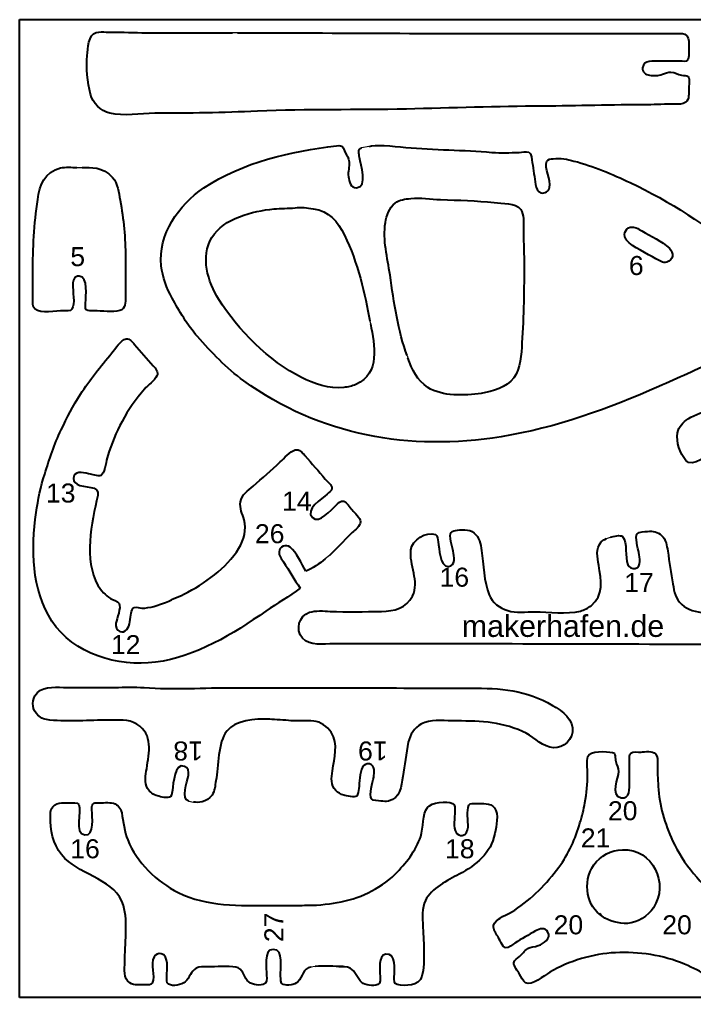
# Model space of a CAD drawing. Extents: x 3 to 227, y 114 to 294.
# Drawn here: x 2.9 to 127.2, y 113.6 to 293.6 of the extents above; entities that cross this region are included whole.
import ezdxf
from ezdxf.enums import TextEntityAlignment as Align

# ---------------------------------------------------------------- set-up
doc = ezdxf.new("R2010")
doc.units = 0
doc.layers.add('Brücken', color=5, linetype='Continuous', lineweight=15, true_color=0x0000ff)
doc.layers.add('Text', color=1, linetype='Continuous', lineweight=5, true_color=0xff0000)
doc.layers.add('Cut', color=7, linetype='Continuous', true_color=0xffffff)
doc.styles.add('textstyle0', font='')
doc.styles.add('textstyle1', font='')
doc.styles.add('textstyle10', font='')
doc.styles.add('textstyle11', font='')
doc.styles.add('textstyle12', font='')
doc.styles.add('textstyle13', font='')
doc.styles.add('textstyle14', font='')
doc.styles.add('textstyle16', font='')
doc.styles.add('textstyle2', font='')
doc.styles.add('textstyle20', font='')
doc.styles.add('textstyle21', font='')
doc.styles.add('textstyle22', font='')
doc.styles.add('textstyle25', font='')
doc.styles.add('textstyle4', font='')
doc.styles.add('textstyle5', font='')
doc.styles.add('textstyle7', font='')
doc.styles.add('textstyle8', font='')
doc.styles.add('textstyle9', font='')
doc.styles.get('textstyle0').set_extended_font_data('Arial')
doc.styles.get('textstyle1').set_extended_font_data('Arial')
doc.styles.get('textstyle10').set_extended_font_data('Arial')
doc.styles.get('textstyle11').set_extended_font_data('Arial')
doc.styles.get('textstyle12').set_extended_font_data('Arial')
doc.styles.get('textstyle13').set_extended_font_data('Arial')
doc.styles.get('textstyle14').set_extended_font_data('Arial')
doc.styles.get('textstyle16').set_extended_font_data('Arial')
doc.styles.get('textstyle2').set_extended_font_data('Arial')
doc.styles.get('textstyle20').set_extended_font_data('Arial')
doc.styles.get('textstyle21').set_extended_font_data('Arial')
doc.styles.get('textstyle22').set_extended_font_data('Arial')
doc.styles.get('textstyle25').set_extended_font_data('Arial')
doc.styles.get('textstyle4').set_extended_font_data('Arial')
doc.styles.get('textstyle5').set_extended_font_data('Arial')
doc.styles.get('textstyle7').set_extended_font_data('Arial')
doc.styles.get('textstyle8').set_extended_font_data('Arial')
doc.styles.get('textstyle9').set_extended_font_data('Arial')

msp = doc.modelspace()

# ---------------------------------------------------------------- linework, layer by layer
at = {"layer": 'Brücken'}
for p, q in [((43.057812, 291.210789), (42.140411, 291.223747)), ((67.335629, 270.307695), (65.909572, 270.048123)), ((13.521689, 266.412097), (14.5, 266.4)), ((67.438301, 238.157974), (67.55738, 237.662103)), ((74.3, 231.8), (74.427974, 231.360733)), ((111, 198.1), (111.71804, 198.369017)), ((60, 195), (59.206621, 194.37773)), ((34.133096, 149.76334), (35, 149.6)), ((57.4, 119.3), (56.581048, 119.23176))]:
    msp.add_line(p, q, dxfattribs=at)
at = {"layer": 'Cut'}
for p, q in [((2.947594, 293.647602), (226.663182, 293.647602)), ((2.947594, 113.630175), (2.947594, 293.647602)), ((226.663182, 113.630175), (2.947594, 113.630175))]:
    msp.add_line(p, q, dxfattribs=at)
for points in [[(119.33219, 291.092468), (124.05822, 291.092468)], [(124.58333, 285.972605), (120.77626, 285.972605)], [(22.44863, 249.871001), (22.44863, 242.519403)], [(5.38242, 242.125563), (5.38242, 246.982868)], [(6.30137, 240.156395), (6.432648, 240.025116)], [(76.141553, 178.71806), (60.781963, 178.71806)], [(115.26247, 153.25004), (115.26247, 157.31967)], [(49.22945, 130.53877), (53.561642, 130.53877)], [(91.107306, 128.04446), (91.369863, 128.17574)], [(109.74886, 129.09473), (110.01142, 128.83218)]]:
    msp.add_lwpolyline(points, dxfattribs=at)
for points in [[(15.397003, 287.022831), (15.54351, 288.268074), (15.583682, 290.949189), (17.066735, 291.274497)], [(17.066735, 291.274497), (17.677705, 291.408519), (18.293402, 291.354997), (18.90411, 291.355023)], [(18.90411, 291.355023), (21.088716, 291.355154), (23.278573, 291.273197), (25.468037, 291.230846)], [(25.468037, 291.230846), (31.003134, 291.123749), (36.576958, 291.223747), (42.140411, 291.223747)], [(43.057812, 291.210789), (61.391752, 291.223747), (80.703744, 291.008581), (99.902968, 291.09256)], [(99.902968, 291.09256), (106.37041, 291.12085), (112.8515, 291.092468), (119.33219, 291.092468)], [(124.05822, 291.092468), (124.66236, 291.092468), (125.39595, 291.199591), (125.80383, 290.679177)], [(125.80383, 290.679177), (126.25687, 290.101066), (126.15986, 289.29558), (126.15868, 288.598176)], [(126.15868, 288.598176), (126.15776, 288.044062), (126.28536, 286.579532), (125.92474, 286.183097)], [(16.003248, 279.933791), (15.48286, 282.002084), (15.147443, 284.900609), (15.397003, 287.022831)], [(120.77626, 285.972605), (119.70962, 285.972605), (117.83864, 286.270214), (117.66128, 284.791098)], [(117.66128, 284.791098), (117.57388, 284.061584), (118.21029, 283.458884), (118.93836, 283.395476)], [(125.92474, 286.183097), (125.63146, 285.860664), (124.98439, 285.972631), (124.58333, 285.972605)], [(118.93836, 283.395476), (119.76686, 283.323276), (120.541, 283.277851), (121.30137, 283.574278)], [(121.30137, 283.574278), (121.81729, 283.775396), (122.31917, 283.987792), (122.87671, 283.968783)], [(122.87671, 283.968783), (123.6678, 283.941833), (124.07607, 283.52938), (124.84589, 283.383005)], [(124.84589, 283.383005), (125.23999, 283.308045), (125.77232, 283.454025), (126.02372, 283.136595)], [(126.02372, 283.136595), (126.41401, 282.643775), (126.15868, 281.48708), (126.15868, 280.852742)], [(126.15868, 280.852742), (126.15868, 280.050105), (126.28024, 278.980054), (125.61466, 278.415425)], [(19.560502, 276.422092), (17.876067, 276.853996), (16.425046, 278.257101), (16.003248, 279.933791)], [(99.246575, 277.701926), (90.927454, 277.661886), (82.512369, 277.370317), (74.172374, 277.178913)], [(118.54452, 277.964615), (112.07984, 277.964615), (105.69275, 277.733039), (99.246575, 277.701926)], [(123.53311, 278.095893), (121.86377, 278.095893), (120.20808, 277.964615), (118.54452, 277.964615)], [(125.61466, 278.415425), (125.06106, 277.94571), (124.21746, 278.095893), (123.53311, 278.095893)], [(27.83105, 276.389272), (25.22399, 276.389272), (22.0779, 275.776464), (19.560502, 276.422092)], [(46.73516, 276.777988), (40.441404, 276.502303), (34.123231, 276.389272), (27.83105, 276.389272)], [(74.172374, 277.178913), (65.038933, 276.969129), (55.896826, 277.179175), (46.73516, 276.777988)], [(36.889269, 262.648215), (44.123767, 267.501451), (52.784869, 269.307581), (61.307078, 270.426074)], [(61.307078, 270.426074), (62.556981, 270.590041), (62.430297, 270.067158), (62.921935, 269.168951)], [(65.543699, 268.250001), (65.452989, 268.865697), (65.163516, 269.823243), (65.909572, 270.048123)], [(67.335629, 270.307695), (68.153516, 270.724601), (71.66863, 270.336017), (74.041096, 270.110213)], [(74.041096, 270.110213), (79.313636, 269.608335), (84.65234, 269.693141), (89.925799, 269.191263)], [(62.921935, 269.168951), (63.226239, 268.612986), (63.541963, 268.111502), (63.630051, 267.46233)], [(64.982877, 262.674996), (67.120748, 262.817695), (65.727751, 267.000492), (65.543699, 268.250001)], [(89.925799, 269.191263), (91.586998, 269.033072), (93.257517, 269.161073), (94.914384, 269.169073)], [(94.914384, 269.169073), (95.463259, 269.171673), (96.218373, 269.440294), (96.722352, 269.220533)], [(96.722352, 269.220533), (97.251535, 268.989614), (97.265057, 267.846835), (97.35157, 267.331041)], [(10.502283, 266.333597), (11.439874, 266.558608), (12.553707, 266.412097), (13.521689, 266.412097)], [(14.5, 266.4), (15.992352, 266.412097), (18.293927, 266.624768), (20.058048, 264.574066)], [(63.630051, 267.46233), (63.75621, 266.533403), (63.336119, 265.658957), (63.484989, 264.705481)], [(97.35157, 267.331041), (97.578025, 265.981367), (97.725713, 264.607931), (97.966741, 263.261407)], [(100.54453, 262.736818), (100.81719, 264.059974), (99.541821, 266.387149), (99.993944, 267.553821)], [(99.993944, 267.553821), (100.15358, 267.965773), (100.82625, 267.96748), (101.21575, 268.02301)], [(101.21575, 268.02301), (102.46027, 268.200368), (103.83778, 267.921401), (105.02283, 267.608827)], [(105.02283, 267.608827), (108.56512, 266.674255), (112.09244, 265.18595), (115.39384, 263.626492)], [(6.284146, 260.504557), (6.673873, 263.207976), (7.552822, 265.625602), (10.502283, 266.333587)], [(63.484989, 264.705481), (63.616005, 263.866348), (63.884075, 262.601611), (64.982877, 262.674996)], [(20.058048, 264.574066), (21.085434, 263.379825), (21.197283, 261.877605), (21.478613, 260.373284)], [(97.966741, 263.261407), (98.08371, 262.607377), (98.263824, 261.964112), (98.985987, 261.754198)], [(115.39384, 263.626492), (122.63674, 260.205374), (129.53043, 255.691361), (135.74201, 250.495094)], [(29.035006, 248.295664), (28.450816, 254.137427), (32.200525, 259.502912), (36.889269, 262.648215)], [(98.985987, 261.754198), (99.652489, 261.560299), (100.39644, 262.017411), (100.54453, 262.736818)], [(5.38242, 246.982868), (5.38242, 251.575254), (5.628554, 255.956938), (6.284146, 260.504557)], [(21.478613, 260.373284), (22.12516, 256.916851), (22.44863, 253.383752), (22.44863, 249.871001)], [(70.311341, 256.303654), (70.522306, 257.603443), (71.010925, 259.017182), (72.083733, 259.857627)], [(72.083733, 259.857627), (72.939406, 260.527804), (73.922814, 260.574802), (74.960046, 260.711462)], [(74.960046, 260.711462), (76.745959, 260.946582), (78.680479, 260.588323), (80.473744, 260.509687)], [(80.473744, 260.509687), (83.774481, 260.36515), (87.034783, 260.334824), (90.319635, 259.941908)], [(90.319635, 259.941908), (91.786804, 259.76652), (94.296718, 260.007288), (95.21593, 258.664699)], [(38.375736, 253.546805), (40.524766, 257.097364), (45.878961, 258.40503), (49.754566, 258.775629)], [(49.754566, 258.775629), (51.030987, 258.897718), (52.438818, 258.854529), (53.692922, 259.004316)], [(53.692922, 259.004316), (54.709937, 259.125749), (55.951832, 258.980946), (56.974886, 258.833523)], [(56.974886, 258.833523), (59.955828, 258.40398), (61.510428, 256.531029), (62.783174, 253.940641)], [(95.21593, 258.664699), (95.873898, 257.703609), (95.702055, 256.372051), (95.702055, 255.253426)], [(71.152968, 246.589043), (70.696775, 249.843438), (69.775068, 252.997273), (70.311341, 256.303654)], [(62.783174, 253.940641), (65.224561, 248.971486), (66.544304, 243.078261), (67.438301, 238.157974)], [(95.702055, 255.253426), (95.702055, 253.198129), (95.833333, 251.14559), (95.833333, 249.083335)], [(114.68139, 253.061601), (114.00675, 253.861087), (114.38312, 255.171247), (115.39397, 255.418576)], [(115.39397, 255.418576), (116.14383, 255.601972), (116.887, 255.09248), (117.49429, 254.728313)], [(117.49429, 254.728313), (119.10757, 253.760921), (121.24348, 252.850636), (122.59998, 251.55006)], [(39.639555, 242.125573), (37.598042, 245.387319), (36.201764, 249.955024), (38.375736, 253.546805)], [(120.11986, 249.628536), (118.52614, 250.556019), (115.86276, 251.661253), (114.68139, 253.061601)], [(122.59998, 251.55006), (123.45119, 250.733901), (123.3396, 249.322263), (122.08852, 248.959934)], [(95.833333, 249.083335), (95.833333, 244.112473), (95.798673, 239.074134), (95.451182, 234.117582)], [(122.08852, 248.959934), (121.37449, 248.753171), (120.7051, 249.287868), (120.11986, 249.628536)], [(31.0223, 242.38813), (30.058978, 244.170236), (29.238487, 246.26019), (29.035006, 248.295664)], [(12.73453, 244.882412), (12.7184, 243.726111), (13.22093, 241.261356), (12.59909, 240.32941)], [(13.915394, 246.413513), (13.02543, 246.476653), (12.744442, 245.593416), (12.73453, 244.882412)], [(15.097032, 241.46917), (15.096901, 242.665774), (15.699075, 246.286961), (13.915394, 246.413513)], [(74.3, 231.8), (72.699035, 236.09188), (71.85137, 241.606629), (71.152968, 246.589043)], [(5.80624, 240.337943), (5.318199, 240.786259), (5.382459, 241.501202), (5.38242, 242.125563)], [(15.231986, 240.235546), (14.998836, 240.529872), (15.097032, 241.087937), (15.097032, 241.46917)], [(22.44863, 242.519403), (22.448236, 241.599403), (22.46898, 240.376413), (21.398271, 240.082086)], [(35.714326, 235.299089), (33.856604, 237.414774), (32.340599, 239.949106), (31.0223, 242.38813)], [(54.874429, 227.761994), (48.890885, 230.758033), (43.15992, 236.501075), (39.639555, 242.125573)], [(11.027397, 240.025106), (9.760507, 240.025106), (6.746942, 239.473999), (5.80624, 240.337943)], [(12.59909, 240.32941), (12.323458, 239.916276), (11.503833, 240.025106), (11.027397, 240.025106)], [(16.672374, 240.025106), (16.24585, 240.025106), (15.50347, 239.892646), (15.231986, 240.235546)], [(21.398271, 240.082086), (20.073276, 239.717657), (18.08165, 240.025106), (16.672374, 240.025106)], [(67.55738, 237.662103), (68.314463, 233.614523), (69.411164, 228.556361), (64.851598, 226.476121)], [(19.928607, 232.279683), (20.536952, 233.027576), (21.592825, 234.671184), (22.579777, 234.857731)], [(22.579777, 234.857731), (23.255337, 234.985465), (23.72899, 234.30833), (24.119675, 233.854894)], [(44.240868, 227.149449), (41.008527, 229.496972), (38.334121, 232.315653), (35.714326, 235.299089)], [(95.451182, 234.117582), (95.3073, 232.064123), (95.257546, 229.357948), (93.944235, 227.684934)], [(14.155896, 224.665528), (15.912403, 227.337308), (17.912563, 229.801538), (19.928607, 232.279683)], [(24.119675, 233.854894), (25.25589, 232.536332), (26.396963, 231.223678), (27.546176, 229.916669)], [(78.110731, 225.938929), (76.15363, 227.199597), (75.193984, 229.264346), (74.427974, 231.360733)], [(131.14726, 230.934462), (127.71446, 229.216944), (124.15169, 227.640552), (120.64498, 226.091203)], [(27.546176, 229.916669), (27.980051, 229.423324), (28.572774, 228.755117), (28.22738, 228.07877)], [(28.22738, 228.07877), (27.747951, 227.140128), (26.628933, 226.390921), (25.937882, 225.584477)], [(91.63242, 216.846306), (74.758402, 214.13607), (58.199189, 217.011858), (44.240868, 227.149449)], [(62.619863, 225.902828), (60.066364, 225.555071), (57.103933, 226.645733), (54.874429, 227.761994)], [(93.944235, 227.684934), (92.605325, 225.979495), (90.046313, 225.10111), (87.956621, 224.834352)], [(25.937882, 225.584477), (24.389058, 223.776772), (22.917688, 221.791447), (21.826107, 219.676943)], [(64.851598, 226.476121), (64.147683, 226.155014), (63.39585, 226.008507), (62.619863, 225.902828)], [(87.956621, 224.834352), (84.855297, 224.438285), (80.826752, 224.189249), (78.110731, 225.938929)], [(120.64498, 226.091203), (111.43106, 222.020518), (101.66433, 218.457618), (91.63242, 216.846306)], [(10.601451, 218.101601), (11.698165, 220.346989), (12.76987, 222.557194), (14.155896, 224.665528)], [(126.02741, 220.139175), (127.40163, 220.970431), (129.02135, 221.477166), (130.49088, 222.095619)], [(21.826107, 219.676943), (20.777979, 217.646327), (19.847608, 215.553747), (19.169949, 213.375574)], [(124.10142, 217.576487), (124.28928, 218.646013), (125.10268, 219.579797), (126.02741, 220.139175)], [(7.570807, 209.962332), (8.46845, 212.716949), (9.31034, 215.458176), (10.601451, 218.101601)], [(125.59261, 212.4624), (124.55446, 213.869181), (123.79397, 215.826281), (124.10142, 217.576487)], [(50.936073, 212.205748), (51.695126, 212.909138), (52.695337, 214.111912), (53.692922, 214.415822)], [(53.692922, 214.415822), (54.426113, 214.638995), (55.051393, 213.885588), (55.491438, 213.375702)], [(131.14727, 214.3876), (129.9206, 213.683028), (126.71964, 210.935106), (125.59261, 212.4624)], [(19.169949, 213.375574), (18.846872, 212.337029), (18.774013, 210.695654), (18.124578, 209.874769)], [(55.491438, 213.375702), (56.738059, 211.931244), (57.987175, 210.487443), (59.243642, 209.043379)], [(16.015982, 209.949989), (15.050428, 210.136273), (13.402489, 210.792403), (12.944615, 209.566524)], [(45.947489, 207.768008), (47.62234, 209.23649), (49.303756, 210.693156), (50.936073, 212.205748)], [(6.003263, 202.873291), (6.340425, 205.2132), (6.84913, 207.747794), (7.570807, 209.962332)], [(12.944615, 209.566524), (12.729673, 208.99113), (13.027385, 208.437135), (13.524184, 208.12548)], [(18.124578, 209.874769), (17.73875, 209.386807), (16.546872, 209.847599), (16.015982, 209.949989)], [(59.243642, 209.043379), (59.61109, 208.620925), (60.463876, 207.947597), (60.456261, 207.341878)], [(13.524184, 208.12548), (14.734703, 207.366427), (17.811347, 207.999846), (17.345702, 206.023973)], [(43.627666, 204.842466), (43.86226, 206.183608), (44.975502, 206.915748), (45.947489, 207.768008)], [(60.456261, 207.341878), (60.450861, 206.907084), (59.892026, 206.55355), (59.600325, 206.293094)], [(17.345702, 206.023973), (16.178242, 201.070965), (14.746124, 194.16979), (17.374452, 189.48288)], [(59.600325, 206.293094), (58.663784, 205.456981), (55.397312, 203.419801), (56.873539, 201.990965)], [(44.274344, 201.560503), (44.007979, 202.62294), (43.43101, 203.718984), (43.627666, 204.842466)], [(56.873539, 201.990965), (58.16125, 200.744607), (60.256718, 203.397877), (61.175799, 204.206422)], [(61.175799, 204.206422), (61.535896, 204.523328), (62.08254, 205.203745), (62.619863, 204.985953)], [(62.619863, 204.985953), (63.256826, 204.72786), (63.747546, 203.917346), (64.169475, 203.398402)], [(8.913878, 182.91895), (5.128252, 188.6876), (5.043984, 196.21616), (6.003263, 202.873291)], [(64.169475, 203.398402), (64.648116, 202.809749), (65.714623, 201.977706), (65.710685, 201.166667)], [(43.313385, 196.30936), (44.314121, 197.930651), (44.743139, 199.690177), (44.274344, 201.560503)], [(65.710685, 201.166667), (65.706985, 200.3979), (64.695377, 199.692934), (64.195205, 199.198014)], [(64.195205, 199.198014), (62.562363, 197.581975), (60.932409, 195.89164), (60, 195)], [(75.000086, 196.04683), (75.238094, 197.799268), (77.783453, 199.526237), (79.513573, 198.843983)], [(79.513573, 198.843983), (79.899269, 198.691831), (79.948499, 197.886306), (80.027397, 197.490895)], [(82.781096, 195.78427), (82.651261, 196.50407), (81.908094, 198.715593), (82.396056, 199.250027)], [(82.396056, 199.250027), (82.832951, 199.728669), (84.294344, 199.734314), (84.937215, 199.720661)], [(84.937215, 199.720661), (85.58665, 199.706741), (86.133425, 199.532276), (86.638584, 199.127676)], [(86.638584, 199.127676), (87.643653, 198.322545), (87.816547, 197.123315), (88.010576, 195.91555)], [(110.05461, 197.478555), (110.50082, 197.975444), (110.539202, 197.830829), (111, 198.1)], [(111.71804, 198.369017), (112.29251, 198.479816), (113.59243, 198.864462), (113.95791, 198.461827)], [(113.95791, 198.461827), (114.95576, 197.362238), (114.33061, 194.69046), (114.96101, 193.29562)], [(116.95868, 195.52171), (116.83908, 196.24886), (116.16799, 198.449093), (116.65975, 198.987466)], [(116.65975, 198.987466), (117.00646, 199.367124), (118.06023, 199.36463), (118.54452, 199.422523)], [(118.54452, 199.422523), (119.53003, 199.540412), (120.426, 199.364233), (121.16445, 198.658614)], [(121.16445, 198.658614), (121.99754, 197.862409), (122.10611, 196.88018), (122.27598, 195.78427)], [(33.21347, 187.87511), (37.04746, 189.79703), (41.037934, 192.62267), (43.313385, 196.30936)], [(52.761764, 196.51495), (51.988533, 197.126573), (50.787466, 196.66854), (50.71395, 195.65284)], [(55.6621, 192.10845), (54.852374, 193.42662), (53.974777, 195.55543), (52.761764, 196.51495)], [(80.027397, 197.490895), (80.254772, 196.35284), (80.228779, 192.92463), (81.917283, 192.98397)], [(109.58148, 193.1587), (109.34688, 194.67838), (108.9197, 196.2146), (110.05461, 197.478555)], [(50.71395, 195.65284), (50.66459, 194.9715), (51.185502, 194.37209), (51.547175, 193.81507)], [(75.304258, 187.51372), (76.658659, 190.22252), (74.621216, 193.25795), (75.000086, 196.04683)], [(81.917283, 192.98397), (83.333122, 193.03377), (82.939418, 194.90589), (82.781096, 195.78427)], [(88.010576, 195.91555), (88.409269, 193.43307), (88.434081, 190.04976), (89.394777, 187.77628)], [(116.31213, 192.60549), (117.52449, 193.0055), (117.11739, 194.55616), (116.95868, 195.52171)], [(122.27598, 195.78427), (122.58842, 193.77006), (122.93776, 191.76229), (123.23484, 189.74546)], [(51.547175, 193.81507), (52.582568, 192.22017), (53.557837, 190.5507), (54.611872, 188.95777)], [(59.206621, 194.37773), (58.233059, 193.52377), (56.790308, 192.55309), (55.6621, 192.10845)], [(108.17338, 185.74527), (110.61412, 187.6429), (109.99238, 190.49716), (109.58148, 193.1587)], [(114.96101, 193.29562), (115.18064, 192.80976), (115.7542, 192.42131), (116.31213, 192.60549)], [(17.374452, 189.48288), (17.910594, 188.52665), (18.769418, 187.66717), (19.691781, 187.0818)], [(123.23484, 189.74546), (123.4504, 188.2821), (123.71952, 187.0251), (124.85771, 185.97789)], [(31.375571, 187.08009), (31.94847, 187.31258), (32.565217, 187.5502), (33.21347, 187.87511)], [(54.611872, 188.95777), (52.614207, 187.42233), (50.384572, 186.18293), (48.310502, 184.75344)], [(69.577626, 184.70187), (71.898893, 184.72917), (74.173162, 185.25153), (75.304258, 187.51372)], [(89.394777, 187.77628), (90.011787, 186.31633), (91.330086, 185.27687), (92.813927, 184.8317)], [(19.691781, 187.0818), (20.121718, 186.80887), (20.998265, 186.61011), (21.258328, 186.16166)], [(21.258328, 186.16166), (21.718721, 185.36769), (20.824977, 183.40915), (20.693436, 182.52512)], [(23.526427, 184.36302), (23.603877, 184.71839), (23.660987, 185.30415), (24.060599, 185.42769)], [(24.060599, 185.42769), (24.491981, 185.5612), (25.012894, 185.31032), (25.468037, 185.2989)], [(25.468037, 185.2989), (26.178647, 185.281), (27.014366, 185.4399), (27.699772, 185.62106)], [(27.699772, 185.62106), (28.550194, 185.84594), (29.687591, 186.24647), (30.456621, 186.60171)], [(30.456621, 186.60171), (30.782323, 186.75216), (31.031752, 186.94041), (31.375571, 187.08009)], [(106.20434, 184.76212), (106.91442, 184.93305), (107.59825, 185.298), (108.17338, 185.74527)], [(124.85771, 185.97789), (127.05045, 183.96028), (131.02189, 184.34151), (133.77283, 184.60328)], [(22.67141, 181.36107), (23.296033, 182.06131), (23.328065, 183.45273), (23.526427, 184.36302)], [(48.310502, 184.75344), (42.183864, 180.53126), (35.480913, 176.30186), (27.962329, 175.34234)], [(55.048898, 179.77393), (53.661941, 181.36004), (54.409834, 183.89792), (56.318493, 184.527)], [(56.318493, 184.527), (57.429372, 184.89314), (58.950365, 184.76698), (60.125571, 184.70174)], [(60.125571, 184.70174), (63.259189, 184.52792), (66.435605, 184.66484), (69.577626, 184.70187)], [(92.813927, 184.8317), (94.355662, 184.36921), (96.207346, 184.62559), (97.802511, 184.62559)], [(97.802511, 184.62559), (100.44344, 184.62559), (103.63364, 184.14354), (106.20434, 184.76212)], [(27.962329, 175.34234), (21.018482, 174.45595), (12.904195, 176.83853), (8.913878, 182.91895)], [(20.693436, 182.52512), (20.600626, 181.9022), (20.772076, 181.28191), (21.400896, 180.99677)], [(21.400896, 180.99677), (21.879932, 180.77951), (22.347021, 180.99756), (22.67141, 181.36107)], [(60.781963, 178.71806), (58.939863, 178.71806), (56.378881, 178.25294), (55.048898, 179.77393)], [(138.36758, 178.58678), (117.61796, 178.62008), (96.890782, 178.71806), (76.141553, 178.71806)], [(5.771812, 169.13426), (6.8536, 171.03189), (9.145474, 170.71013), (11.027417, 170.71013)], [(11.027417, 170.71013), (14.192412, 170.71013), (17.333776, 170.71013), (20.479472, 170.71013)], [(20.479472, 170.71013), (22.265517, 170.71013), (24.128096, 170.79453), (25.861892, 170.66563)], [(25.861892, 170.66563), (31.231709, 170.26654), (36.95913, 170.65503), (42.402988, 170.65503)], [(42.402988, 170.65503), (56.90756, 170.65503), (71.462805, 170.57893), (85.987463, 170.57893)], [(85.987463, 170.57893), (91.49276, 170.57893), (96.227058, 170.25349), (101.08449, 167.39818)], [(6.307061, 165.59683), (5.350986, 166.53744), (5.087418, 167.93372), (5.771812, 169.13426)], [(101.08449, 167.39818), (102.85899, 166.35504), (105.13207, 164.72785), (104.74585, 162.43966)], [(8.533125, 164.69363), (7.674905, 164.77633), (6.934139, 164.98113), (6.307061, 165.59683)], [(19.297965, 164.67133), (15.759746, 164.67133), (12.053674, 164.35232), (8.533125, 164.69363)], [(24.549107, 163.94142), (23.010128, 164.91157), (21.052897, 164.67133), (19.297965, 164.67133)], [(26.351299, 155.74439), (26.793576, 158.74673), (27.621681, 162.00506), (24.549107, 163.94142)], [(49.004483, 164.839732), (46.249822, 165.047334), (42.61776, 164.55449), (41.140088, 162.70215)], [(52.905271, 164.57992), (51.795049, 164.68363), (50.010448, 164.74665), (49.004483, 164.839732)], [(57.106184, 164.51692), (55.712138, 164.68496), (54.280676, 164.45132), (52.905271, 164.57992)], [(60.294809, 162.43878), (59.610979, 163.49426), (58.361207, 164.36464), (57.106184, 164.51692)], [(76.929244, 163.97037), (75.654792, 163.2444), (74.799118, 162.02482), (74.515688, 160.60176)], [(82.574221, 164.54012), (80.722931, 164.54912), (78.577708, 164.91032), (76.929244, 163.97037)], [(95.570796, 162.59851), (91.238736, 164.50467), (87.229489, 164.5178), (82.574221, 164.54012)], [(41.140088, 162.70215), (39.381744, 160.49798), (39.608068, 156.23274), (39.095294, 153.51265)], [(60.536493, 155.35105), (60.871647, 157.75607), (61.719575, 160.23724), (60.294809, 162.43878)], [(100.55938, 159.68806), (98.723319, 160.23418), (97.343582, 161.81871), (95.570796, 162.59851)], [(104.74585, 162.43966), (104.42107, 160.51643), (102.41422, 159.13801), (100.55938, 159.68806)], [(74.515688, 160.60176), (74.104655, 158.53938), (73.868616, 156.38116), (73.526504, 154.30039)], [(107.55878, 157.97344), (107.86256, 159.14838), (111.05105, 158.92389), (112.10404, 158.74404)], [(112.10404, 158.74404), (112.80638, 158.62458), (112.54907, 157.67412), (112.69873, 157.05711)], [(115.26247, 157.31967), (115.26247, 157.70038), (115.156, 158.37777), (115.47291, 158.62852)], [(115.47291, 158.62852), (115.89956, 158.96722), (116.81877, 158.7401), (117.36292, 158.80049)], [(117.36292, 158.80049), (118.09047, 158.88319), (119.50959, 159.04992), (120.0523, 158.46048)], [(120.0523, 158.46048), (120.48381, 157.9905), (120.38233, 157.25928), (120.38233, 156.66328)], [(33.342275, 156.17236), (31.391213, 156.9364), (31.310083, 152.96785), (31.087172, 151.80603)], [(67.345385, 156.60476), (66.835631, 156.72554), (66.343205, 156.44985), (66.093119, 155.99563)], [(107.51708, 154.82538), (107.51708, 155.77977), (107.32463, 157.06893), (107.55878, 157.97344)], [(112.69873, 157.05711), (112.85351, 156.4191), (113.21649, 155.89792), (113.21728, 155.21921)], [(120.38233, 156.66328), (120.38246, 155.25335), (120.45673, 153.86704), (120.51873, 152.46236)], [(26.517628, 152.06859), (25.827628, 153.17658), (26.171578, 154.5235), (26.351299, 155.74439)], [(34.032931, 154.56288), (34.131521, 155.22059), (34.032537, 155.90192), (33.342275, 156.17236)], [(61.189603, 151.71464), (60.177052, 152.67297), (60.360186, 154.08553), (60.536493, 155.35105)], [(66.093119, 155.99563), (65.523108, 154.95853), (65.581921, 153.25322), (65.387235, 152.06909)], [(68.144084, 154.16954), (68.289147, 155.05436), (68.48659, 156.3317), (67.345385, 156.60476)], [(107.04264, 149.44296), (107.3648, 151.21784), (107.51708, 153.00848), (107.51708, 154.82538)], [(113.21728, 155.21921), (113.21928, 153.99438), (111.52011, 150.91065), (113.68726, 150.40392)], [(34.133096, 149.76334), (32.60252, 150.05478), (33.852686, 153.35906), (34.032931, 154.56288)], [(39.095294, 153.51265), (38.924369, 152.60552), (38.923975, 151.66294), (38.379432, 150.88708)], [(67.743422, 150.17868), (67.195334, 150.88627), (68.003747, 153.31361), (68.144084, 154.16954)], [(73.526504, 154.30039), (73.227452, 152.48087), (73.05482, 150.27539), (70.890431, 149.77522)], [(113.68726, 150.40392), (115.36184, 150.01271), (115.26247, 152.22475), (115.26247, 153.25004)], [(28.356184, 150.72823), (27.622075, 150.93828), (26.934963, 151.39907), (26.517628, 152.06859)], [(31.087172, 151.80603), (31.016152, 151.43583), (31.022842, 150.85295), (30.73784, 150.58383)], [(62.619883, 150.87839), (62.076915, 151.02805), (61.603525, 151.32343), (61.189603, 151.71464)], [(65.387235, 152.06909), (65.319755, 151.65819), (65.326195, 151.00573), (65.016767, 150.70642)], [(120.51873, 152.46236), (120.66668, 149.11345), (121.79778, 145.48228), (123.17974, 142.4852)], [(8.796881, 148.26135), (9.361694, 149.64896), (10.977207, 149.48224), (12.208902, 149.44548)], [(12.208902, 149.44548), (12.658531, 149.43238), (13.626316, 149.56495), (13.836362, 149.13829)], [(16.413491, 149.23281), (16.615791, 149.48749), (17.034307, 149.44023), (17.328765, 149.44286)], [(17.328765, 149.44286), (18.16304, 149.44786), (19.417144, 149.57939), (20.216893, 149.36936)], [(30.73784, 150.58383), (30.340197, 150.20968), (28.875391, 150.57983), (28.356184, 150.72823)], [(38.379432, 150.88708), (37.356116, 149.42989), (35.719991, 149.4614), (35, 149.6)], [(65.016767, 150.70642), (64.656932, 150.35853), (63.11861, 150.74052), (62.619883, 150.87839)], [(69.446367, 149.78222), (68.972452, 149.84652), (68.052583, 149.77922), (67.743422, 150.17868)], [(70.890431, 149.77522), (70.411527, 149.66495), (69.928028, 149.71612), (69.446367, 149.78222)], [(78.065046, 148.61587), (78.816221, 149.54007), (81.545896, 149.83282), (82.68605, 149.34316)], [(85.672768, 149.0084), (85.889509, 149.45474), (86.605371, 149.36285), (87.037671, 149.33265)], [(87.037671, 149.33265), (88.188984, 149.25125), (89.610468, 149.54664), (90.36532, 148.51873)], [(106.12829, 145.76716), (106.46882, 146.96048), (106.82157, 148.22601), (107.04264, 149.44296)], [(8.664894, 146.02962), (8.656424, 146.74115), (8.529375, 147.60365), (8.796881, 148.26135)], [(13.836362, 149.13829), (14.432104, 147.9279), (12.870375, 143.80707), (14.965751, 143.5537)], [(14.965751, 143.5537), (16.845135, 143.3279), (16.278012, 147.02339), (16.278537, 148.13007)], [(16.278537, 148.13007), (16.278668, 148.49896), (16.188877, 148.94925), (16.413491, 149.23281)], [(20.216893, 149.36936), (21.105255, 149.137), (21.579564, 148.46091), (21.751014, 147.60498)], [(76.79742, 143.27284), (77.318202, 144.81011), (77.075599, 147.39892), (78.065046, 148.61587)], [(82.68605, 149.34316), (83.223898, 149.11342), (83.099315, 148.35069), (83.099315, 147.86759)], [(83.099315, 147.86759), (83.099315, 146.84361), (82.701279, 144.80354), (83.328002, 143.97255)], [(85.515234, 144.97946), (85.575494, 146.07826), (85.210274, 148.054), (85.672768, 149.0084)], [(90.36532, 148.51873), (91.252894, 147.30834), (90.719903, 145.17375), (90.45078, 143.79795)], [(11.312243, 139.22545), (9.514082, 141.02659), (8.694654, 143.52745), (8.664894, 146.02962)], [(21.751014, 147.60498), (22.073172, 145.9955), (22.251579, 144.14579), (22.868851, 142.61639)], [(84.411969, 143.44875), (85.225765, 143.51045), (85.477557, 144.29287), (85.515234, 144.97946)], [(102.24559, 137.62789), (104.02612, 140.05654), (105.30819, 142.89347), (106.12829, 145.76716)], [(22.868851, 142.61639), (24.523879, 138.51525), (28.190489, 134.9366), (32.16324, 132.95036)], [(72.071918, 136.31507), (74.061444, 138.28163), (75.904595, 140.63676), (76.79742, 143.27284)], [(83.328002, 143.97255), (83.570736, 143.65092), (84.003168, 143.41724), (84.411969, 143.44875)], [(90.45078, 143.79795), (89.729798, 140.11165), (87.026248, 138.03482), (83.886984, 136.32558)], [(123.17974, 142.4852), (125.1442, 138.22521), (128.46213, 134.31048), (132.1974, 131.47486)], [(108.66725, 138.02165), (109.94, 139.73614), (111.83212, 140.74567), (113.94977, 140.83232)], [(113.94977, 140.83232), (119.53843, 141.06074), (122.58606, 134.56377), (119.63755, 130.14493)], [(22.088137, 130.53875), (20.779422, 135.20176), (14.436174, 136.09708), (11.312243, 139.22545)], [(94.126672, 129.71705), (97.244144, 131.79781), (100.02423, 134.59798), (102.24559, 137.62789)], [(107.57817, 132.63923), (107.24787, 134.4745), (107.55727, 136.52638), (108.66725, 138.02165)], [(61.438356, 131.09675), (65.359646, 131.77809), (69.203744, 133.48208), (72.071918, 136.31507)], [(83.886984, 136.32558), (81.72312, 135.14801), (78.774998, 133.75908), (77.668845, 131.45777)], [(32.16324, 132.95036), (37.447464, 130.30772), (43.469342, 130.53877), (49.22945, 130.53877)], [(77.668845, 131.45777), (76.993811, 130.05309), (77.152264, 128.27033), (77.18981, 126.73174)], [(114.86872, 127.26206), (111.53372, 127.10058), (108.2108, 129.12359), (107.57817, 132.63923)], [(22.31735, 120.16774), (22.31735, 123.38538), (22.959039, 127.43532), (22.088137, 130.53875)], [(53.561642, 130.53877), (54.208582, 130.53877), (54.893434, 130.512439), (55.391796, 130.61757)], [(55.391796, 130.61757), (57.073639, 130.508929), (59.717295, 130.79738), (61.438356, 131.09675)], [(90.209846, 126.86305), (90.363704, 128.0695), (93.170046, 129.07903), (94.126672, 129.71705)], [(119.63755, 130.14493), (118.63615, 128.64442), (116.66579, 127.35001), (114.86872, 127.26206)], [(77.18981, 126.73174), (77.25847, 123.92369), (77.725689, 120.25577), (77.014422, 117.54224)], [(90.975987, 124.89387), (90.607882, 125.50694), (90.116638, 126.13183), (90.209846, 126.86305)], [(100.23677, 125.66973), (99.72859, 126.60049), (98.698447, 126.31299), (97.93375, 125.86533)], [(92.444338, 122.7921), (91.796741, 122.905), (91.295257, 124.36219), (90.975987, 124.89387)], [(97.93375, 125.86533), (96.664812, 125.12098), (95.372768, 124.42258), (94.126672, 123.62178)], [(98.458864, 123.16493), (99.449229, 123.56139), (100.87413, 124.50135), (100.23677, 125.66973)], [(49.623286, 122.47828), (47.809935, 122.44288), (48.442304, 118.87862), (48.441779, 117.67348)], [(51.012081, 117.5422), (50.861111, 118.79066), (51.74711, 122.51897), (49.623286, 122.47828)], [(94.126672, 123.62178), (93.695947, 123.34478), (92.991376, 122.69758), (92.444338, 122.7921)], [(95.018185, 121.15506), (95.534372, 121.62766), (95.847209, 122.2473), (96.489686, 122.61356)], [(96.489686, 122.61356), (97.11851, 122.97195), (97.798402, 122.90106), (98.458864, 123.16493)], [(27.711585, 121.08144), (26.8907, 119.72402), (28.076933, 117.61306), (27.368554, 116.2714)], [(29.012424, 121.68401), (28.486259, 121.81266), (27.99042, 121.54223), (27.711585, 121.08144)], [(30.062783, 117.54217), (30.062783, 118.72631), (30.540637, 121.31118), (29.012424, 121.68401)], [(70.365426, 121.58168), (68.858874, 121.33357), (69.315066, 118.68305), (69.315066, 117.54224)], [(71.940637, 117.41097), (71.940506, 118.63842), (72.394598, 121.91513), (70.365426, 121.58168)], [(93.942357, 120.03131), (93.970717, 120.58268), (94.669378, 120.83474), (95.018185, 121.15506)], [(112.63695, 121.86921), (108.54499, 121.69068), (104.0722, 120.31225), (100.55932, 118.27481)], [(125.37096, 119.75432), (121.42447, 121.43074), (116.95247, 122.05826), (112.63695, 121.86921)], [(23.238269, 116.32128), (22.029587, 117.14571), (22.31735, 118.8589), (22.31735, 120.16774)], [(35.447173, 119.02037), (34.578634, 118.469), (34.20659, 117.21266), (33.462372, 116.51951)], [(37.54566, 119.24879), (36.867475, 119.24879), (36.035301, 119.3932), (35.447173, 119.02037)], [(42.796802, 119.20419), (41.233012, 119.50613), (39.161174, 119.24879), (37.54566, 119.24879)], [(44.869559, 116.76766), (44.171419, 117.65248), (44.083463, 118.95476), (42.796802, 119.20419)], [(56.581048, 119.23176), (55.145517, 119.04272), (55.06058, 117.37942), (54.193354, 116.51692)], [(62.519863, 119.3171), (60.913014, 119.3171), (58.969566, 119.50483), (57.4, 119.3)], [(63.800711, 119.027), (63.15679, 119.3552), (62.415723, 119.24886), (61.700911, 119.24886)], [(65.92598, 116.41194), (65.091048, 117.14447), (64.830066, 118.5032), (63.800711, 119.027)], [(94.993505, 117.93611), (94.679486, 118.46779), (93.9098, 119.39987), (93.942357, 120.03131)], [(129.1, 117.9), (128.55985, 118.2433), (126.98753, 119.06773), (125.37096, 119.75432)], [(30.367087, 116.0456), (29.949096, 116.25171), (30.062783, 117.10502), (30.062783, 117.54217)], [(48.441779, 117.67348), (48.441516, 117.06041), (48.528289, 116.20841), (47.77961, 116.00887)], [(51.480614, 116.00887), (50.909684, 116.17822), (51.069581, 117.06698), (51.012081, 117.5422)], [(69.315066, 117.54224), (69.315066, 117.04864), (69.469581, 116.19401), (68.901802, 115.99184)], [(72.473497, 115.98659), (71.782972, 116.10343), (71.940637, 116.84253), (71.940637, 117.41097)], [(77.014422, 117.54224), (76.520552, 115.6584), (73.949199, 115.73454), (72.473497, 115.98659)], [(96.109635, 116.32795), (95.602899, 116.66796), (95.298465, 117.42018), (94.993505, 117.93611)], [(100.55932, 118.27481), (99.587203, 117.71031), (97.193864, 115.59935), (96.109635, 116.32795)], [(26.255706, 115.96683), (25.276105, 115.96383), (24.075169, 115.75022), (23.238269, 116.32128)], [(27.368554, 116.2714), (27.168748, 115.892), (26.619347, 115.96814), (26.255706, 115.96683)], [(33.462372, 116.51951), (32.807161, 115.91038), (31.213309, 115.62945), (30.367087, 116.0456)], [(47.77961, 116.00887), (46.808411, 115.74894), (45.495101, 115.97737), (44.869559, 116.76766)], [(54.193354, 116.51692), (53.575557, 115.90253), (52.341014, 115.75288), (51.480614, 116.00887)], [(68.901802, 115.99184), (68.093126, 115.70172), (66.546796, 115.86844), (65.92598, 116.41194)]]:
    msp.add_open_spline(points, degree=3, dxfattribs=at)

# ---------------------------------------------------------------- texts
at = {"layer": 'Text', "lineweight": 60}
for s, height, style, p in [('5', 3.5, 'textstyle25', (13.652972, 250.004781)), ('13', 3.5, 'textstyle11', (10.526841, 206.482425)), ('14', 3.5, 'textstyle10', (54, 205)), ('26', 3.5, 'textstyle21', (49, 199)), ('16', 3.5, 'textstyle13', (83, 191)), ('17', 3.5, 'textstyle12', (117, 190)), ('makerhafen.de', 4, 'textstyle22', (103, 182)), ('12', 3.5, 'textstyle8', (22.493281, 178.573751)), ('20', 3.5, 'textstyle4', (114, 148)), ('21', 3.5, 'textstyle16', (109, 143)), ('16', 3.5, 'textstyle14', (15, 141)), ('18', 3.5, 'textstyle1', (84, 141)), ('20', 3.5, 'textstyle5', (104, 127)), ('20', 3.5, 'textstyle7', (124, 127))]:
    msp.add_text(s, height=height, dxfattribs=dict(at, style=style)).set_placement(p, align=Align.MIDDLE_CENTER)
for s, rotation, style, p in [('9', -180, 'textstyle9', (116.504898, 248.373435)), ('18', 180, 'textstyle0', (34, 159)), ('19', 180, 'textstyle2', (68, 159)), ('27', 90, 'textstyle20', (49.77346, 126.529196))]:
    msp.add_text(s, height=3.5, rotation=rotation, dxfattribs=dict(at, style=style)).set_placement(p, align=Align.MIDDLE_CENTER)

doc.saveas('drawing.dxf')
